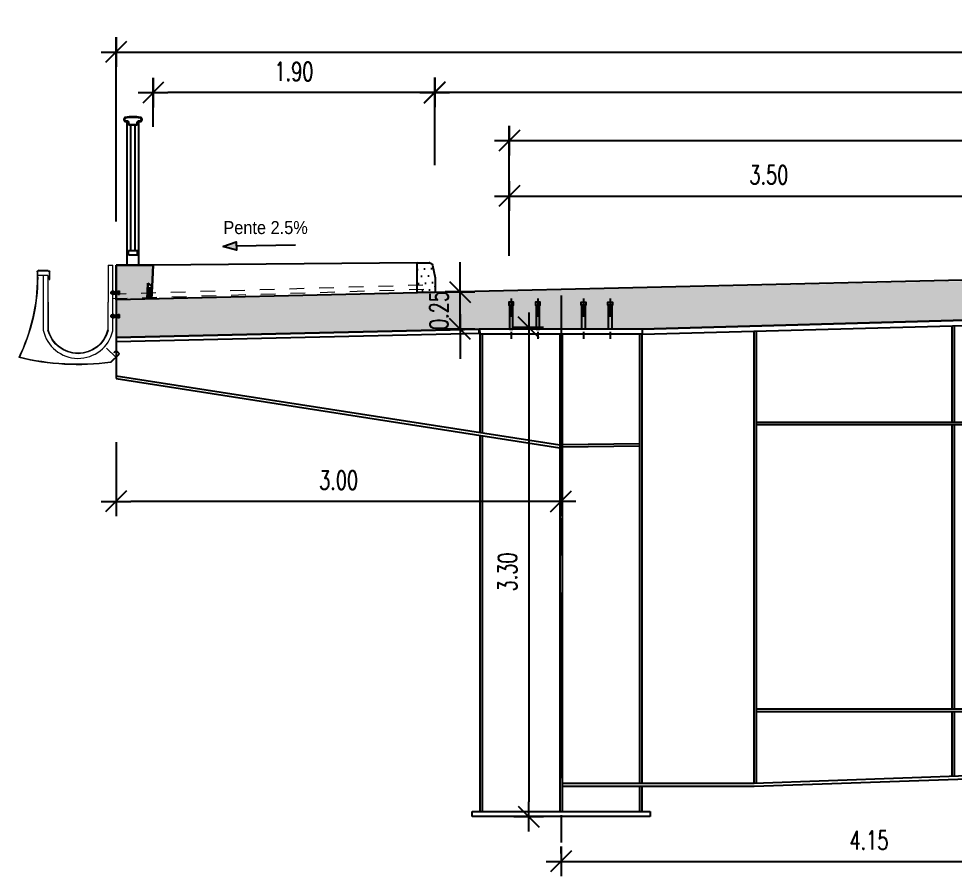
# Model space of a CAD drawing. Header units: metres. Extents: x -697843 to 22159, y -46191 to 9548.
# Drawn here: x -63487.33 to -63481.02, y -23178.11 to -23172.33 of the extents above; entities that cross this region are included whole.
import ezdxf
from ezdxf.enums import TextEntityAlignment as Align

# ---------------------------------------------------------------- set-up
doc = ezdxf.new("R2010")
doc.units = ezdxf.units.M
doc.linetypes.add('CACHE', pattern=[9.525, 6.35, -3.175])
doc.linetypes.add('CENTER', pattern=[2, 1.25, -0.25, 0.25, -0.25])
doc.layers.get('Defpoints').update_dxf_attribs({"color": 9})
for name, color, linetype, lineweight in [('AOA-Caniveau', 7, 'Continuous', 0), ('AOA-corniches', 7, 'Continuous', 0), ('COT50', 8, 'Continuous', 15), ('S-EXE-ELECP', 3, 'Continuous', 30), ('S-EXE-HACH', 4, 'Continuous', 5), ('S-EXE-TEXT', 7, 'Continuous', 25), ('S-EXE-TEXTE', 7, 'Continuous', 9), ('S-EXE-TRAIT VU', 2, 'Continuous', 25), ('S-Trait vu', 2, 'Continuous', 18)]:
    doc.layers.add(name, color=color, linetype=linetype, lineweight=lineweight)
for name, color, linetype in [('AXE', 1, 'CENTER'), ('Coffrage', 3, 'Continuous'), ('HACHURE', 8, 'Continuous'), ('OA_Coffrage2', 7, 'Continuous'), ('OA_Cotations', 7, 'Continuous'), ('POTEAU', 1, 'Continuous'), ('POUTRELLE', 5, 'Continuous'), ('sb-cote100', 1, 'Continuous'), ('TRAIT-MOYENS', 2, 'Continuous')]:
    doc.layers.add(name, color=color, linetype=linetype)
doc.layers.get('0').off()
doc.styles.add('Arial', font='arial.ttf')
doc.styles.add('COTE1-100', font='romans.shx', dxfattribs={"width": 0.7, "height": 0.25})
doc.styles.add('text-s-1-50', font='romans.shx', dxfattribs={"width": 0.7, "height": 0.125})
doc.dimstyles.new('COT-OBLIQUES-1_100', dxfattribs={"dimtxt": 0.25, "dimasz": 0.1, "dimexe": 0.1, "dimexo": 0.1, "dimgap": 0.125, "dimtad": 1, "dimzin": 0, "dimdsep": 46, "dimtxsty": 'COTE1-100', "dimblk1": 'MARQUE', "dimblk2": 'MARQUE', "dimsah": 1, "dimcen": 5, "dimdle": 2, "dimclrd": 9, "dimclre": 9, "dimaunit": 2, "dimadec": 0, "dimazin": 0, "dimtfac": 1, "dimtix": 1, "dimtmove": 0, "dimatfit": 3, "dimldrblk": 'MARQUE', "dimfxl": 1, "dimtolj": 1, "dimtzin": 0, "dimarcsym": 0})

# ---------------------------------------------------------------- blocks, each defined once
blk = doc.blocks.new('MARQUE')
for p, q in [((-0.707, -0.707), (0.707, 0.707)), ((0, -1), (0, 1)), ((1, 0), (-1, 0))]:
    blk.add_line(p, q)
blk = doc.blocks.new('*D119')
at = {"layer": 'Defpoints', "color": 0, "transparency": 16777216}
for p in [(-63472.3746, -23172.5538), (-63486.6745, -23173.7946), (-63472.3746, -23174.003)]:
    blk.add_point(p, dxfattribs=at)
at = {"layer": 'OA_Cotations', "color": 9, "lineweight": -2, "transparency": 16777216}
for p, q in [((-63486.6745, -23173.6946), (-63486.6745, -23172.4538)), ((-63472.3746, -23173.903), (-63472.3746, -23172.4538)), ((-63486.5745, -23172.5538), (-63472.4746, -23172.5538))]:
    blk.add_line(p, q, dxfattribs=at)
at = {"layer": 'OA_Cotations', "color": 9, "lineweight": -2, "transparency": 16777216, "xscale": 0.1, "yscale": 0.1, "zscale": 0.1, "rotation": 180}
blk.add_blockref('MARQUE', (-63486.6745, -23172.5538), dxfattribs=at)
at = {"layer": 'OA_Cotations', "color": 9, "lineweight": -2, "transparency": 16777216, "xscale": 0.1, "yscale": 0.1, "zscale": 0.1}
blk.add_blockref('MARQUE', (-63472.3746, -23172.5538), dxfattribs=at)
at = {"layer": 'OA_Cotations', "color": 9, "transparency": 16777216, "insert": (-63480.2377, -23172.4113), "char_height": 0.125, "attachment_point": 5, "style": 'text-s-1-50'}
blk.add_mtext('\\A1;14.30', dxfattribs=at)
blk = doc.blocks.new('*D120')
at = {"layer": 'Defpoints', "color": 0, "transparency": 16777216}
for p in [(-63484.3557, -23174.1697), (-63484.2275, -23174.1697), (-63484.221, -23174.4196)]:
    blk.add_point(p, dxfattribs=at)
at = {"layer": 'OA_Cotations', "color": 9, "lineweight": -2, "transparency": 16777216}
for p, q in [((-63484.3557, -23174.0697), (-63484.3557, -23173.9697)), ((-63484.3275, -23174.1697), (-63484.4557, -23174.1697)), ((-63484.3557, -23174.4196), (-63484.3557, -23174.1697)), ((-63484.321, -23174.4196), (-63484.4557, -23174.4196)), ((-63484.3557, -23174.5196), (-63484.3557, -23174.6196))]:
    blk.add_line(p, q, dxfattribs=at)
at = {"layer": 'OA_Cotations', "color": 9, "lineweight": -2, "transparency": 16777216, "xscale": 0.1, "yscale": 0.1, "zscale": 0.1}
for p, rotation in [((-63484.3557, -23174.1697), 270), ((-63484.3557, -23174.4196), 90)]:
    blk.add_blockref('MARQUE', p, dxfattribs=dict(at, rotation=rotation))
at = {"layer": 'OA_Cotations', "color": 9, "transparency": 16777216, "insert": (-63484.4982, -23174.2947), "char_height": 0.125, "attachment_point": 5, "rotation": 90, "style": 'text-s-1-50'}
blk.add_mtext('\\A1;0.25', dxfattribs=at)
blk = doc.blocks.new('*D148')
at = {"layer": 'Defpoints', "color": 0, "transparency": 16777216}
for p in [(-63483.6746, -23174.9257), (-63486.6746, -23175.0811), (-63486.6746, -23175.5807)]:
    blk.add_point(p, dxfattribs=at)
at = {"layer": 'OA_Cotations', "color": 9, "lineweight": -2, "transparency": 16777216}
for p, q in [((-63483.6746, -23175.0257), (-63483.6746, -23175.6807)), ((-63486.6746, -23175.1811), (-63486.6746, -23175.6807)), ((-63483.7746, -23175.5807), (-63486.5746, -23175.5807))]:
    blk.add_line(p, q, dxfattribs=at)
at = {"layer": 'OA_Cotations', "color": 9, "lineweight": -2, "transparency": 16777216, "xscale": 0.1, "yscale": 0.1, "zscale": 0.1, "rotation": 180}
blk.add_blockref('MARQUE', (-63486.6746, -23175.5807), dxfattribs=at)
at = {"layer": 'OA_Cotations', "color": 9, "lineweight": -2, "transparency": 16777216, "xscale": 0.1, "yscale": 0.1, "zscale": 0.1}
blk.add_blockref('MARQUE', (-63483.6746, -23175.5807), dxfattribs=at)
at = {"layer": 'OA_Cotations', "color": 9, "transparency": 16777216, "insert": (-63485.1746, -23175.4382), "char_height": 0.125, "attachment_point": 5, "style": 'text-s-1-50'}
blk.add_mtext('\\A1;3.00', dxfattribs=at)
blk = doc.blocks.new('*D151')
at = {"layer": 'Defpoints', "color": 0, "transparency": 16777216}
for p in [(-63484.0239, -23174.4087), (-63483.8933, -23177.7042), (-63483.6781, -23177.7042)]:
    blk.add_point(p, dxfattribs=at)
at = {"layer": 'OA_Cotations', "color": 9, "lineweight": -2, "transparency": 16777216}
for p, q in [((-63483.9239, -23174.4087), (-63483.7933, -23174.4087)), ((-63483.8933, -23174.5087), (-63483.8933, -23177.6042)), ((-63483.7781, -23177.7042), (-63483.9933, -23177.7042))]:
    blk.add_line(p, q, dxfattribs=at)
at = {"layer": 'OA_Cotations', "color": 9, "lineweight": -2, "transparency": 16777216, "xscale": 0.1, "yscale": 0.1, "zscale": 0.1}
for p, rotation in [((-63483.8933, -23174.4087), 90), ((-63483.8933, -23177.7042), 270)]:
    blk.add_blockref('MARQUE', p, dxfattribs=dict(at, rotation=rotation))
at = {"layer": 'OA_Cotations', "color": 9, "transparency": 16777216, "insert": (-63484.0358, -23176.0565), "char_height": 0.125, "attachment_point": 5, "rotation": 90, "style": 'text-s-1-50'}
blk.add_mtext('\\A1;3.30', dxfattribs=at)
blk = doc.blocks.new('A$Caef14edc')
at = {"layer": 'AOA-Caniveau', "color": 9, "extrusion": (0, 1, 0)}
for p, q in [((-0.0535, 0), (-0.022, 0)), ((-0.022, -0.4415), (-0.022, 0)), ((-0.0535, 0), (-0.0535, -0.2486)), ((-0.4591, -0.0698), (-0.4906, -0.0698)), ((-0.4906, -0.0698), (-0.4906, -0.4368)), ((-0.4591, -0.0698), (-0.4591, -0.2584))]:
    blk.add_line(p, q, dxfattribs=at)
at = {"layer": 'AOA-Caniveau', "color": 9}
blk.add_arc((-0.2558, -0.3869, -50.3572), 0.2401, 191.99302, 346.84753, dxfattribs=at)
at = {"layer": 'AOA-corniches', "color": 9, "extrusion": (-2.68665e-19, -1.52942e-18, -1)}
for p, q in [((-0.5315, -0.0432, -50.3572), (-0.5315, -0.0801, -50.3572)), ((-0.5284, -0.0801, -50.3572), (-0.5284, -0.0432, -50.3572)), ((-0.4566, -0.0355, -50.3572), (-0.522, -0.0339, -50.3572)), ((-0.522, -0.037, -50.3572), (-0.4566, -0.0386, -50.3572)), ((-0.4506, -0.0448, -50.3572), (-0.4506, -0.0948, -50.3572)), ((-0.4475, -0.0948, -50.3572), (-0.4475, -0.0448, -50.3572)), ((-0.4506, -0.0948, -50.3572), (-0.4475, -0.0948, -50.3572)), ((0.0164, -0.6005, -50.3572), (-0.0375, -0.6527, -50.3572)), ((-0.0361, -0.6556, -50.3572), (0.0185, -0.6027, -50.3572)), ((-0.0051, -0.5783, -50.3572), (-0.014, -0.5869, -50.3572)), ((-0.014, -0.5869, -50.3572), (-0.0119, -0.5891, -50.3572)), ((-0.0119, -0.5891, -50.3572), (-0.003, -0.5805, -50.3572)), ((0.0057, -0.5806, -50.3572), (0.0165, -0.5918, -50.3572)), ((0.0187, -0.5896, -50.3572), (0.008, -0.5785, -50.3572))]:
    blk.add_line(p, q, dxfattribs=at)
at = {"layer": 'AOA-corniches', "color": 9, "extrusion": (0, 1, 0)}
for p, q in [((-0.4906, -0.0698), (-0.5284, -0.0698)), ((-0.0384, -0.1807), (-0.0377, -0.1801)), ((-0.0339, -0.1807), (-0.0384, -0.1807)), ((-0.0384, -0.1807), (-0.0384, -0.1895)), ((-0.0377, -0.1801), (-0.0377, -0.1901)), ((-0.0339, -0.1801), (-0.0377, -0.1801)), ((-0.0339, -0.1902), (-0.0339, -0.178)), ((-0.0245, -0.1756), (-0.0333, -0.1756)), ((-0.0245, -0.1804), (-0.0333, -0.1804)), ((-0.0238, -0.1725), (-0.0219, -0.1725)), ((-0.0238, -0.1725), (-0.0238, -0.1899)), ((-0.0169, -0.1725), (-0.022, -0.1725)), ((-0.0219, -0.1899), (-0.0219, -0.1725)), ((-0.0169, -0.1725), (-0.0169, -0.1897)), ((-0.0163, -0.1756), (-0.0074, -0.1756)), ((-0.0163, -0.1804), (-0.0074, -0.1804)), ((-0.0068, -0.1895), (-0.0068, -0.178)), ((-0.0068, -0.1801), (0.0008, -0.1801)), ((0.0008, -0.1893), (0.0008, -0.178)), ((0.0103, -0.1756), (0.0014, -0.1756)), ((0.0102, -0.1804), (0.0014, -0.1804)), ((0.0109, -0.1725), (0.0128, -0.1725)), ((0.0109, -0.1725), (0.0109, -0.189)), ((0.0109, -0.1977), (0.0109, -0.189)), ((0.0128, -0.189), (0.0128, -0.1725)), ((0.0128, -0.1796), (0.0128, -0.1731)), ((0.0128, -0.1731), (0.0235, -0.1731)), ((0.017, -0.1801), (0.0128, -0.1801)), ((0.0171, -0.1796), (0.013, -0.1796)), ((0.0223, -0.1743), (0.0141, -0.1742)), ((0.0141, -0.1742), (0.0171, -0.1796)), ((0.0152, -0.1749), (0.0175, -0.1792)), ((0.0187, -0.1749), (0.0152, -0.1749)), ((0.0188, -0.175), (0.0217, -0.1779)), ((0.0218, -0.1851), (0.0218, -0.178)), ((0.0218, -0.1851), (0.0218, -0.1924)), ((0.0223, -0.1851), (0.0223, -0.1743)), ((0.0223, -0.1851), (0.0223, -0.1958)), ((0.0235, -0.1731), (0.0235, -0.1851)), ((0.0235, -0.197), (0.0235, -0.1851)), ((-0.0339, -0.1895), (-0.0384, -0.1895)), ((-0.0384, -0.1895), (-0.0377, -0.1901)), ((-0.0339, -0.1901), (-0.0377, -0.1901)), ((-0.0339, -0.1922), (-0.0339, -0.1902)), ((-0.0245, -0.1898), (-0.0333, -0.1898)), ((-0.0245, -0.1946), (-0.0333, -0.1946)), ((-0.0238, -0.1899), (-0.0238, -0.192)), ((-0.0238, -0.1977), (-0.0238, -0.192)), ((-0.0219, -0.1977), (-0.0238, -0.1977)), ((-0.022, -0.1977), (-0.0169, -0.1977)), ((-0.0169, -0.1897), (-0.0169, -0.192)), ((-0.0169, -0.1977), (-0.0169, -0.192)), ((-0.0163, -0.1898), (-0.0074, -0.1898)), ((-0.0163, -0.1946), (-0.0074, -0.1946)), ((-0.0068, -0.1922), (-0.0068, -0.1895)), ((-0.0068, -0.1901), (0.0008, -0.1902)), ((0.0008, -0.1922), (0.0008, -0.1893)), ((0.0103, -0.1898), (0.0014, -0.1898)), ((0.0102, -0.1946), (0.0014, -0.1946)), ((0.0128, -0.1977), (0.0109, -0.1977)), ((0.017, -0.1902), (0.0128, -0.1901)), ((0.0128, -0.197), (0.0235, -0.197)), ((0.0171, -0.1905), (0.013, -0.1905)), ((0.0141, -0.1959), (0.0171, -0.1905)), ((0.0223, -0.1958), (0.0141, -0.1959)), ((0.0152, -0.1954), (0.0175, -0.1911)), ((0.0187, -0.1954), (0.0152, -0.1954)), ((0.0188, -0.1953), (0.0217, -0.1924)), ((-0.0384, -0.3385), (-0.0377, -0.3378)), ((-0.0339, -0.3385), (-0.0384, -0.3385)), ((-0.0384, -0.3385), (-0.0384, -0.3473)), ((-0.0339, -0.3473), (-0.0384, -0.3473)), ((-0.0384, -0.3473), (-0.0378, -0.3479)), ((-0.0377, -0.3378), (-0.0378, -0.3479)), ((-0.0339, -0.3479), (-0.0378, -0.3479)), ((-0.0339, -0.3378), (-0.0377, -0.3378)), ((-0.0339, -0.3479), (-0.0339, -0.3358)), ((-0.0339, -0.35), (-0.0339, -0.3479)), ((-0.0245, -0.3334), (-0.0333, -0.3334)), ((-0.0245, -0.3381), (-0.0333, -0.3381)), ((-0.0245, -0.3476), (-0.0333, -0.3476)), ((-0.0245, -0.3523), (-0.0333, -0.3523)), ((-0.0238, -0.3303), (-0.0219, -0.3303)), ((-0.0238, -0.3303), (-0.0238, -0.3477)), ((-0.0238, -0.3477), (-0.0238, -0.3498)), ((-0.0238, -0.3555), (-0.0238, -0.3498)), ((-0.0219, -0.3555), (-0.0238, -0.3555)), ((-0.0169, -0.3302), (-0.022, -0.3303)), ((-0.022, -0.3555), (-0.0169, -0.3555)), ((-0.0219, -0.3476), (-0.0219, -0.3303)), ((-0.0169, -0.3302), (-0.0169, -0.3475)), ((-0.0169, -0.3475), (-0.0169, -0.3498)), ((-0.0169, -0.3555), (-0.0169, -0.3498)), ((-0.0163, -0.3334), (-0.0074, -0.3334)), ((-0.0163, -0.3382), (-0.0074, -0.3381)), ((-0.0163, -0.3476), (-0.0074, -0.3476)), ((-0.0163, -0.3523), (-0.0074, -0.3523)), ((-0.0068, -0.3473), (-0.0068, -0.3358)), ((-0.0068, -0.3378), (0.0008, -0.3378)), ((-0.0068, -0.35), (-0.0068, -0.3473)), ((-0.0068, -0.3479), (0.0008, -0.3479)), ((0.0008, -0.3471), (0.0008, -0.3358)), ((0.0008, -0.35), (0.0008, -0.3471)), ((0.0102, -0.3334), (0.0014, -0.3334)), ((0.0102, -0.3381), (0.0014, -0.3381)), ((0.0102, -0.3476), (0.0014, -0.3476)), ((0.0102, -0.3523), (0.0014, -0.3524)), ((0.0109, -0.3303), (0.0128, -0.3303)), ((0.0109, -0.3303), (0.0109, -0.3468)), ((0.0109, -0.3555), (0.0109, -0.3468)), ((0.0128, -0.3555), (0.0109, -0.3555)), ((0.0128, -0.3468), (0.0128, -0.3303)), ((0.0128, -0.3374), (0.0128, -0.3309)), ((0.0128, -0.3309), (0.0235, -0.3309)), ((0.017, -0.3378), (0.0128, -0.3378)), ((0.017, -0.3479), (0.0128, -0.3479)), ((0.0128, -0.3548), (0.0235, -0.3548)), ((0.0171, -0.3374), (0.013, -0.3374)), ((0.0171, -0.3483), (0.013, -0.3483)), ((0.0223, -0.3321), (0.0141, -0.332)), ((0.0141, -0.332), (0.0171, -0.3374)), ((0.0141, -0.3537), (0.0171, -0.3483)), ((0.0223, -0.3536), (0.0141, -0.3537)), ((0.0152, -0.3327), (0.0175, -0.337)), ((0.0187, -0.3327), (0.0152, -0.3327)), ((0.0152, -0.3532), (0.0175, -0.3489)), ((0.0187, -0.3531), (0.0152, -0.3532)), ((0.0188, -0.3328), (0.0217, -0.3357)), ((0.0188, -0.3531), (0.0217, -0.3502)), ((0.0218, -0.3429), (0.0218, -0.3358)), ((0.0218, -0.3429), (0.0218, -0.3501)), ((0.0223, -0.3429), (0.0223, -0.3321)), ((0.0223, -0.3429), (0.0223, -0.3536)), ((0.0235, -0.3309), (0.0235, -0.3428)), ((0.0235, -0.3548), (0.0235, -0.3428)), ((-0.0016, -0.6179), (-0.0651, -0.558))]:
    blk.add_line(p, q, dxfattribs=at)
at = {"layer": 'AOA-corniches', "color": 9, "extrusion": (0, 0, -1)}
for p, q in [((-0.4559, -0.2486, -50.3572), (-0.459, -0.2486, -50.3572)), ((-0.459, -0.2486, -50.3572), (-0.459, -0.4385, -50.3572)), ((-0.4559, -0.4384, -50.3572), (-0.4559, -0.2486, -50.3572)), ((-0.0535, -0.2486, -50.3572), (-0.0566, -0.2486, -50.3572)), ((-0.0566, -0.2486, -50.3572), (-0.0566, -0.4376, -50.3572)), ((-0.0535, -0.4385, -50.3572), (-0.0535, -0.2486, -50.3572)), ((-0.0535, -0.4385, -50.3572), (-0.0535, -0.4385, -50.3572))]:
    blk.add_line(p, q, dxfattribs=at)
at = {"layer": 'AOA-corniches', "color": 9, "extrusion": (-2.68665e-19, -1.52942e-18, -1)}
for centre, radius, start, end in [((0.5222, -0.0432, 50.3572), 0.00928, 0, 91.4321), ((0.5222, -0.0432, 50.3572), 0.00619, 0, 91.4321), ((0.4568, -0.0448, 50.3572), 0.00928, 91.4321, 180), ((0.4568, -0.0448, 50.3572), 0.00619, 91.4321, 180), ((1.7685, -0.0801, 50.3572), 1.237, 180, 205.95672), ((1.7685, -0.0801, 50.3572), 1.2401, 180, 205.78658), ((0.2553, 1.0156, 50.3572), 1.6855, 262.52578, 283.76126), ((0.2554, 1.02, 50.3572), 1.6868, 262.57719, 283.59308), ((-0.0013, -0.5849, 50.3572), 0.00928, 45.92906, 135.92906), ((-0.0013, -0.5849, 50.3572), 0.00619, 45.92906, 135.92911), ((-0.0121, -0.5961, 50.3572), 0.00619, 135.92906, 225.92906), ((-0.0121, -0.5961, 50.3572), 0.00928, 135.92906, 225.92906)]:
    blk.add_arc(centre, radius, start, end, dxfattribs=at)
at = {"layer": 'AOA-corniches', "color": 9}
for centre, radius, start, end in [((-0.0292, -0.178, -50.3572), 0.00475, 150.13634, 209.86201), ((-0.0159, -0.1851, -50.3572), 0.0181, 164.80989, 195.18847), ((-0.0121, -0.178, -50.3572), 0.00475, 150.13634, 209.86201), ((0.0012, -0.1851, -50.3572), 0.0181, 164.80989, 195.18847), ((0.0055, -0.178, -50.3572), 0.00475, 150.13634, 209.86201), ((0.0189, -0.1851, -50.3572), 0.0181, 164.80989, 195.18847), ((-0.0292, -0.1922, -50.3572), 0.00475, 150.13634, 209.86201), ((-0.0121, -0.1922, -50.3572), 0.00475, 150.13634, 209.86201), ((0.0055, -0.1922, -50.3572), 0.00475, 150.13634, 209.86201), ((0.017, -0.1908, -50.3572), 0.000631, 323.02642, 89.99918), ((-0.0292, -0.3358, -50.3572), 0.00475, 150.13634, 209.86201), ((-0.0159, -0.3429, -50.3572), 0.0181, 164.80989, 195.18847), ((-0.0292, -0.35, -50.3572), 0.00475, 150.13634, 209.86201), ((-0.0121, -0.3358, -50.3572), 0.00475, 150.13634, 209.86201), ((0.0012, -0.3429, -50.3572), 0.0181, 164.80989, 195.18847), ((-0.0121, -0.35, -50.3572), 0.00475, 150.13634, 209.86201), ((0.0055, -0.3358, -50.3572), 0.00475, 150.13634, 209.86201), ((0.0188, -0.3429, -50.3572), 0.0181, 164.80989, 195.18847), ((0.0055, -0.35, -50.3572), 0.00475, 150.13634, 209.86201), ((0.017, -0.3485, -50.3572), 0.000631, 323.02642, 89.99918)]:
    blk.add_arc(centre, radius, start, end, dxfattribs=at)
at = {"layer": 'AOA-corniches', "color": 9, "extrusion": (0, 0, -1)}
for centre, radius, start, end in [((0.0286, -0.178, 50.3572), 0.00475, 150.13798, 209.86365), ((0.0419, -0.1851, 50.3572), 0.0181, 164.81153, 195.19011), ((0.0115, -0.178, 50.3572), 0.00475, 150.13798, 209.86365), ((0.0249, -0.1851, 50.3572), 0.0181, 164.81153, 195.19011), ((-0.0061, -0.178, 50.3572), 0.00475, 150.13798, 209.86365), ((0.0072, -0.1851, 50.3572), 0.0181, 164.81153, 195.19011), ((-0.017, -0.1794, 50.3572), 0.000631, 143.02806, 270.00082), ((0.0286, -0.1922, 50.3572), 0.00475, 150.13798, 209.86365), ((0.0115, -0.1922, 50.3572), 0.00475, 150.13798, 209.86365), ((-0.0061, -0.1922, 50.3572), 0.00475, 150.13798, 209.86365), ((0.0286, -0.3358, 50.3572), 0.00475, 150.13798, 209.86365), ((0.0419, -0.3429, 50.3572), 0.0181, 164.81153, 195.19011), ((0.0286, -0.35, 50.3572), 0.00475, 150.13798, 209.86365), ((0.0115, -0.3358, 50.3572), 0.00475, 150.13798, 209.86365), ((0.0249, -0.3429, 50.3572), 0.0181, 164.81153, 195.19011), ((0.0115, -0.35, 50.3572), 0.00475, 150.13798, 209.86365), ((-0.0061, -0.3358, 50.3572), 0.00475, 150.13798, 209.86365), ((0.0072, -0.3429, 50.3572), 0.0181, 164.81153, 195.19011), ((-0.0061, -0.35, 50.3572), 0.00475, 150.13798, 209.86365), ((-0.0169, -0.3372, 50.3572), 0.000631, 143.02806, 270.00082), ((0.2563, -0.3859, 50.3572), 0.2095, 194.54036, 345.46878), ((0.2564, -0.386, 50.3572), 0.2063, 194.50546, 345.27495)]:
    blk.add_arc(centre, radius, start, end, dxfattribs=at)
blk = doc.blocks.new('*D234')
at = {"layer": 'Defpoints', "color": 0, "transparency": 16777216}
for p in [(-63480.5246, -23173.4291), (-63480.5246, -23173.5239), (-63484.0246, -23174.0271)]:
    blk.add_point(p, dxfattribs=at)
at = {"layer": 'OA_Cotations', "color": 9, "lineweight": -2, "transparency": 16777216}
for p, q in [((-63484.0246, -23173.9271), (-63484.0246, -23173.4239)), ((-63483.9246, -23173.5239), (-63480.6246, -23173.5239)), ((-63480.5246, -23173.5291), (-63480.5246, -23173.6239))]:
    blk.add_line(p, q, dxfattribs=at)
at = {"layer": 'OA_Cotations', "color": 9, "lineweight": -2, "transparency": 16777216, "xscale": 0.1, "yscale": 0.1, "zscale": 0.1, "rotation": 180}
blk.add_blockref('MARQUE', (-63484.0246, -23173.5239), dxfattribs=at)
at = {"layer": 'OA_Cotations', "color": 9, "lineweight": -2, "transparency": 16777216, "xscale": 0.1, "yscale": 0.1, "zscale": 0.1}
blk.add_blockref('MARQUE', (-63480.5246, -23173.5239), dxfattribs=at)
at = {"layer": 'OA_Cotations', "color": 9, "transparency": 16777216, "insert": (-63482.2746, -23173.3814), "char_height": 0.125, "attachment_point": 5, "style": 'text-s-1-50'}
blk.add_mtext('\\A1;3.50', dxfattribs=at)
blk = doc.blocks.new('*D238')
at = {"layer": 'Defpoints', "color": 0, "transparency": 16777216}
for p in [(-63473.5246, -23173.1503), (-63473.5246, -23173.2773), (-63484.0246, -23173.6577)]:
    blk.add_point(p, dxfattribs=at)
at = {"layer": 'OA_Cotations', "color": 9, "lineweight": -2, "transparency": 16777216}
for p, q in [((-63484.0246, -23173.5577), (-63484.0246, -23173.0503)), ((-63473.5246, -23173.1773), (-63473.5246, -23173.0503)), ((-63483.9246, -23173.1503), (-63473.6246, -23173.1503))]:
    blk.add_line(p, q, dxfattribs=at)
at = {"layer": 'OA_Cotations', "color": 9, "lineweight": -2, "transparency": 16777216, "xscale": 0.1, "yscale": 0.1, "zscale": 0.1, "rotation": 180}
blk.add_blockref('MARQUE', (-63484.0246, -23173.1503), dxfattribs=at)
at = {"layer": 'OA_Cotations', "color": 9, "lineweight": -2, "transparency": 16777216, "xscale": 0.1, "yscale": 0.1, "zscale": 0.1}
blk.add_blockref('MARQUE', (-63473.5246, -23173.1503), dxfattribs=at)
at = {"layer": 'OA_Cotations', "color": 9, "transparency": 16777216, "insert": (-63478.7746, -23173.0078), "char_height": 0.125, "attachment_point": 5, "style": 'text-s-1-50'}
blk.add_mtext('\\A1;10.50', dxfattribs=at)
blk = doc.blocks.new('*D237')
at = {"layer": 'Defpoints', "color": 0, "transparency": 16777216}
for p in [(-63484.5269, -23172.8252), (-63473.0246, -23172.8575), (-63484.5269, -23173.4165)]:
    blk.add_point(p, dxfattribs=at)
at = {"layer": 'OA_Cotations', "color": 9, "lineweight": -2, "transparency": 16777216}
for p, q in [((-63484.5269, -23173.3165), (-63484.5269, -23172.7252)), ((-63473.0246, -23172.7575), (-63473.0246, -23172.7252)), ((-63473.1246, -23172.8252), (-63484.4269, -23172.8252))]:
    blk.add_line(p, q, dxfattribs=at)
at = {"layer": 'OA_Cotations', "color": 9, "lineweight": -2, "transparency": 16777216, "xscale": 0.1, "yscale": 0.1, "zscale": 0.1, "rotation": 180}
blk.add_blockref('MARQUE', (-63484.5269, -23172.8252), dxfattribs=at)
at = {"layer": 'OA_Cotations', "color": 9, "lineweight": -2, "transparency": 16777216, "xscale": 0.1, "yscale": 0.1, "zscale": 0.1}
blk.add_blockref('MARQUE', (-63473.0246, -23172.8252), dxfattribs=at)
at = {"layer": 'OA_Cotations', "color": 9, "transparency": 16777216, "insert": (-63478.7757, -23172.6827), "char_height": 0.125, "attachment_point": 5, "style": 'text-s-1-50'}
blk.add_mtext('\\A1;11.50', dxfattribs=at)
blk = doc.blocks.new('*D239')
at = {"layer": 'Defpoints', "color": 0, "transparency": 16777216}
for p in [(-63486.4245, -23172.8266), (-63486.4245, -23173.1571), (-63484.5269, -23173.3085)]:
    blk.add_point(p, dxfattribs=at)
at = {"layer": 'OA_Cotations', "color": 9, "lineweight": -2, "transparency": 16777216}
for p, q in [((-63486.4245, -23173.0571), (-63486.4245, -23172.7266)), ((-63484.5269, -23173.2085), (-63484.5269, -23172.7266)), ((-63484.6269, -23172.8266), (-63486.3245, -23172.8266))]:
    blk.add_line(p, q, dxfattribs=at)
at = {"layer": 'OA_Cotations', "color": 9, "lineweight": -2, "transparency": 16777216, "xscale": 0.1, "yscale": 0.1, "zscale": 0.1, "rotation": 180}
blk.add_blockref('MARQUE', (-63486.4245, -23172.8266), dxfattribs=at)
at = {"layer": 'OA_Cotations', "color": 9, "lineweight": -2, "transparency": 16777216, "xscale": 0.1, "yscale": 0.1, "zscale": 0.1}
blk.add_blockref('MARQUE', (-63484.5269, -23172.8266), dxfattribs=at)
at = {"layer": 'OA_Cotations', "color": 9, "transparency": 16777216, "insert": (-63485.4757, -23172.6841), "char_height": 0.125, "attachment_point": 5, "style": 'text-s-1-50'}
blk.add_mtext('\\A1;1.90', dxfattribs=at)
blk = doc.blocks.new('*D243')
at = {"layer": 'Defpoints', "color": 0, "transparency": 16777216}
for p in [(-63479.5246, -23177.6694), (-63479.5246, -23178.0062), (-63483.6746, -23178.0519)]:
    blk.add_point(p, dxfattribs=at)
at = {"layer": 'OA_Cotations', "color": 9, "lineweight": -2, "transparency": 16777216}
for p, q in [((-63479.5246, -23177.7694), (-63479.5246, -23178.1062)), ((-63483.6746, -23177.9519), (-63483.6746, -23177.9062)), ((-63483.5746, -23178.0062), (-63479.6246, -23178.0062))]:
    blk.add_line(p, q, dxfattribs=at)
at = {"layer": 'OA_Cotations', "color": 9, "lineweight": -2, "transparency": 16777216, "xscale": 0.1, "yscale": 0.1, "zscale": 0.1, "rotation": 180}
blk.add_blockref('MARQUE', (-63483.6746, -23178.0062), dxfattribs=at)
at = {"layer": 'OA_Cotations', "color": 9, "lineweight": -2, "transparency": 16777216, "xscale": 0.1, "yscale": 0.1, "zscale": 0.1}
blk.add_blockref('MARQUE', (-63479.5246, -23178.0062), dxfattribs=at)
at = {"layer": 'OA_Cotations', "color": 9, "transparency": 16777216, "insert": (-63481.5996, -23177.8637), "char_height": 0.125, "attachment_point": 5, "style": 'text-s-1-50'}
blk.add_mtext('\\A1;4.15', dxfattribs=at)
blk = doc.blocks.new('A$C77ea4534')
at = {"layer": 'TRAIT-MOYENS', "color": 8}
for p, q in [((-0.0597, 0.9771), (-0.0597, 0.9876)), ((-0.0557, 0.9771), (-0.0557, 0.9876)), ((-0.0507, 0.9721), (-0.0373, 0.9721)), ((-0.0507, 0.9682), (-0.0373, 0.9682)), ((-0.0398, 0), (-0.0398, 0.9682)), ((-0.0323, 0.9542), (-0.0323, 0.9632)), ((-0.0284, 0.9542), (-0.0284, 0.9632)), ((-0.0234, 0.9493), (0.0234, 0.9493)), ((0.0284, 0.9542), (0.0284, 0.9632)), ((0.0323, 0.9542), (0.0323, 0.9632)), ((0.0373, 0.9721), (0.0507, 0.9721)), ((0.0373, 0.9682), (0.0507, 0.9682)), ((0.0398, 0), (0.0398, 0.9682)), ((0.0557, 0.9876), (0.0557, 0.9771)), ((0.0597, 0.9876), (0.0597, 0.9771)), ((0.0597, 0.9771), (0.0597, 0.9876)), ((-0.0234, 0.9453), (0.0234, 0.9453)), ((-0.0149, 0.0995), (-0.0149, 0.9453)), ((0.0149, 0.0995), (0.0149, 0.9453)), ((-0.0299, 0.0995), (0.0299, 0.0995)), ((-0.0299, 0.0697), (-0.0299, 0.0995)), ((-0.0299, 0.0697), (0.0299, 0.0697)), ((0.0299, 0.0697), (0.0299, 0.0995))]:
    blk.add_line(p, q, dxfattribs=at)
for centre, radius, start, end in [((-0.0507, 0.9876), 0.00896, 93.81415, 180.00008), ((-0.0507, 0.9771), 0.00896, 180.00008, 270.00008), ((-0.0507, 0.9876), 0.00498, 93.81415, 180.00008), ((-0.0507, 0.9771), 0.00498, 180.00008, 270.00008), ((0, 0.6132), 0.3868, 82.37193, 97.62823), ((0, 0.6132), 0.3828, 82.3323, 97.66785), ((-0.0373, 0.9632), 0.00896, 0.00008, 90.00008), ((-0.0373, 0.9632), 0.00498, 0.00008, 90.00008), ((-0.0234, 0.9542), 0.00896, 180.00008, 270.00008), ((-0.0234, 0.9542), 0.00498, 180.00008, 270.00008), ((0.0234, 0.9542), 0.00896, 270.00008, 0.00008), ((0.0234, 0.9542), 0.00498, 270.00008, 0.00008), ((0.0373, 0.9632), 0.00896, 90.00008, 180.00008), ((0.0373, 0.9632), 0.00498, 90.00008, 180.00008), ((0.0507, 0.9771), 0.00896, 270.00008, 0.00008), ((0.0507, 0.9771), 0.00498, 270.00008, 0.00008), ((0.0507, 0.9876), 0.00498, 0.00008, 86.186), ((0.0507, 0.9876), 0.00896, 0.00008, 86.186)]:
    blk.add_arc(centre, radius, start, end, dxfattribs=at)

msp = doc.modelspace()

# ---------------------------------------------------------------- hatches: boundary and pattern name
at = {"layer": 'Coffrage'}
h = msp.add_hatch(dxfattribs=at)
h.set_pattern_fill('DOTS', color=8, scale=0.03, angle=183.662179, style=0)
h.set_pattern_definition([(183.66217908, (-63268.190965, 3785.02849), (-0.02072189604, -0.04904873908), [0, -0.047625])])
edge = h.paths.add_edge_path()
edge.add_line((-63484.64458, -23173.9741), (-63484.56097, -23173.9741))
edge.add_ellipse((-63484.56097, -23173.9941), major_axis=(-0.01502, -0.01321), ratio=0.9999987, start_angle=149.97197, end_angle=228.662215, ccw=False)
edge.add_line((-63484.54136, -23173.99017), (-63484.52458, -23174.0741))
edge.add_line((-63484.52458, -23174.0741), (-63484.52458, -23174.1741))
edge.add_line((-63484.52458, -23174.1741), (-63484.64458, -23174.1741))
edge.add_line((-63484.64458, -23174.1741), (-63484.64458, -23173.9741))
at = {"layer": 'COT50'}
h = msp.add_hatch(dxfattribs=at)
h.set_pattern_fill('AR-CONC', color=256, scale=0.001)
h.set_pattern_definition([(50, (-63480.12458, -23178.76912), (0.1821847, -0.015939), [0.01905, -0.20955]), (355, (-63480.12458, -23178.76912), (-0.0352434, 0.191057), [0.01524, -0.1676406]), (100.4514, (-63480.1094, -23178.77044), (0.1469412, 0.1751178), [0.01619, -0.1780902]), (46.1842, (-63480.12458, -23178.71832), (0.271079, -0.0420423), [0.028575, -0.314325]), (96.6356, (-63480.102, -23178.72182), (0.237404, 0.247426), [0.024285, -0.267136]), (351.184, (-63480.12458, -23178.71832), (0.237404, 0.247426), [0.02286, -0.25146]), (21, (-63480.09918, -23178.73102), (0.1516144, -0.1022652), [0.01905, -0.20955]), (326, (-63480.09918, -23178.73102), (0.061802, 0.184188), [0.01524, -0.16764]), (71.4514, (-63480.08654, -23178.73954), (0.2134164, 0.0819228), [0.01619, -0.17809]), (37.5, (-63480.12458, -23178.769116), (0.0030886, 0.08455504), [0, -0.165608, 0, -0.17018, 0, -0.168275]), (7.5, (-63480.12458, -23178.76912), (0.0668197, 0.1001806), [0, -0.097028, 0, -0.161798, 0, -0.064135]), (327.5, (-63480.18122, -23178.769116), (0.1355906, -0.00572874), [0, -0.0635, 0, -0.19812, 0, -0.26289]), (317.5, (-63480.20662, -23178.76912), (0.1481292, 0.0254265), [0, -0.08255, 0, -0.131572, 0, -0.18669])])
h.paths.add_polyline_path([(-63486.67458, -23174.22409), (-63486.67458, -23174.47583), (-63484.22811, -23174.41975), (-63483.12811, -23174.41975), (-63475.92544, -23174.22418), (-63474.82544, -23174.22418), (-63472.37458, -23174.13948), (-63472.37458, -23173.90533)])
at = {"layer": 'S-EXE-HACH', "ltscale": 0.01, "transparency": 33554508}
h = msp.add_hatch(color=8, dxfattribs=at)
h.dxf.hatch_style = 1
h.paths.add_polyline_path([(-63486.46056, -23174.11123), (-63486.43159, -23174.13252), (-63486.42447, -23173.99026), (-63486.67451, -23173.99026), (-63486.67455, -23174.22409), (-63486.46596, -23174.21923)])
at = {"layer": 'S-EXE-TRAIT VU', "transparency": 33554687}
h = msp.add_hatch(color=9, dxfattribs=at)
h.dxf.hatch_style = 1
h.paths.add_polyline_path([(-63485.95581, -23173.86327), (-63485.86261, -23173.88865), (-63485.864, -23173.83328)])

# ---------------------------------------------------------------- linework, layer by layer
at = {"layer": 'AXE', "color": 9}
msp.add_line((-63483.67458, -23174.19489), (-63483.67458, -23177.87805), dxfattribs=at)
at = {"layer": 'Coffrage', "color": 4}
for p, q in [((-63472.99458, -23173.90556), (-63486.67458, -23174.22409)), ((-63486.67458, -23174.22409), (-63486.67458, -23174.47583)), ((-63475.92444, -23174.22418), (-63483.12811, -23174.41965)), ((-63484.2229, -23174.41963), (-63486.67458, -23174.47583)), ((-63486.67458, -23174.47583), (-63484.22811, -23174.41965))]:
    msp.add_line(p, q, dxfattribs=at)
at = {"layer": 'Coffrage', "color": 9}
for p, q in [((-63484.64458, -23173.9741), (-63486.42447, -23173.99026)), ((-63484.64458, -23173.9741), (-63484.56097, -23173.9741)), ((-63484.64458, -23174.1741), (-63484.64458, -23173.9741)), ((-63484.54136, -23173.99017), (-63484.52458, -23174.0741)), ((-63484.52458, -23174.0741), (-63484.52458, -23174.1741)), ((-63484.52458, -23174.1741), (-63484.64458, -23174.1741)), ((-63484.22811, -23174.41975), (-63486.67458, -23174.47583))]:
    msp.add_line(p, q, dxfattribs=at)
at = {"layer": 'Coffrage', "color": 9, "extrusion": (0, 0, -1)}
msp.add_ellipse((-63484.56097, -23173.9941), major_axis=(-0.01502, -0.01321), ratio=0.9999987, start_param=2.2922768, end_param=3.6656806, dxfattribs=at)
at = {"layer": 'Coffrage', "color": 9}
for p in [(-63484.56097, -23173.9741), (-63484.52458, -23174.13408)]:
    msp.add_point(p, dxfattribs=at)
at = {"layer": 'HACHURE'}
msp.add_line((-63483.07458, -23177.50161), (-63483.57458, -23177.50161), dxfattribs=at)
at = {"layer": 'OA_Coffrage2', "color": 8}
for points in [[(-63484.02286, -23174.25965), (-63484.02286, -23174.41965), (-63484.00086, -23174.41965), (-63484.00086, -23174.25965), (-63483.99586, -23174.25965), (-63483.99586, -23174.23965), (-63484.02786, -23174.23965), (-63484.02786, -23174.25965), (-63484.00086, -23174.25965)], [(-63483.84286, -23174.25965), (-63483.84286, -23174.41965), (-63483.82086, -23174.41965), (-63483.82086, -23174.25965), (-63483.81586, -23174.25965), (-63483.81586, -23174.23965), (-63483.84786, -23174.23965), (-63483.84786, -23174.25965), (-63483.82086, -23174.25965)], [(-63483.51337, -23174.25965), (-63483.51337, -23174.41965), (-63483.53537, -23174.41965), (-63483.53537, -23174.25965), (-63483.54037, -23174.25965), (-63483.54037, -23174.23965), (-63483.50837, -23174.23965), (-63483.50837, -23174.25965), (-63483.53537, -23174.25965)], [(-63483.33337, -23174.25965), (-63483.33337, -23174.41965), (-63483.35537, -23174.41965), (-63483.35537, -23174.25965), (-63483.36037, -23174.25965), (-63483.36037, -23174.23965), (-63483.32837, -23174.23965), (-63483.32837, -23174.25965), (-63483.35537, -23174.25965)]]:
    msp.add_lwpolyline(points, dxfattribs=at)
at = {"layer": 'POTEAU', "color": 8, "linetype": 'CENTER', "ltscale": 0.1}
for p, q in [((-63484.01186, -23174.21327), (-63484.01186, -23174.48555)), ((-63483.83186, -23174.21327), (-63483.83186, -23174.48555)), ((-63483.52437, -23174.21327), (-63483.52437, -23174.48555)), ((-63483.34437, -23174.21327), (-63483.34437, -23174.48555))]:
    msp.add_line(p, q, dxfattribs=at)
at = {"layer": 'POUTRELLE', "color": 4}
for p, q in [((-63483.12811, -23174.41965), (-63475.92444, -23174.22418)), ((-63483.12811, -23174.45465), (-63475.92444, -23174.25918)), ((-63484.2229, -23174.41963), (-63486.67458, -23174.47583)), ((-63484.2229, -23174.41963), (-63486.67458, -23174.47583)), ((-63482.37458, -23177.48114), (-63482.37458, -23174.4342)), ((-63482.35858, -23177.48114), (-63482.35858, -23174.43377)), ((-63481.04058, -23174.398), (-63481.04058, -23175.04646)), ((-63481.02458, -23174.39757), (-63481.02458, -23175.04646)), ((-63486.67458, -23174.47583), (-63486.67458, -23174.75368)), ((-63484.22221, -23174.44962), (-63486.67389, -23174.50583)), ((-63484.22089, -23175.11583), (-63484.22089, -23174.45457)), ((-63484.20489, -23175.11832), (-63484.20489, -23174.4542)), ((-63483.14411, -23177.48257), (-63483.14411, -23174.45508)), ((-63483.12811, -23177.48257), (-63483.12811, -23174.45465)), ((-63486.67458, -23174.73386), (-63483.68246, -23175.19965)), ((-63486.67458, -23174.75368), (-63483.68246, -23175.21965)), ((-63482.35858, -23175.04646), (-63476.69588, -23175.04646)), ((-63482.35858, -23175.06246), (-63476.69588, -23175.06246)), ((-63481.04058, -23175.06246), (-63481.04058, -23176.97924)), ((-63481.02458, -23175.06246), (-63481.02458, -23176.97924)), ((-63484.22089, -23177.67296), (-63484.22089, -23175.1358)), ((-63484.20489, -23177.67296), (-63484.20489, -23175.13829)), ((-63483.14411, -23175.19309), (-63483.66669, -23175.19965)), ((-63483.14411, -23175.2089), (-63483.66669, -23175.21546)), ((-63482.35858, -23176.97924), (-63476.69588, -23176.97924)), ((-63482.35858, -23176.99524), (-63476.69588, -23176.99524)), ((-63481.04058, -23176.99524), (-63481.04058, -23177.43422)), ((-63481.02458, -23176.99524), (-63481.02458, -23177.43366)), ((-63476.67444, -23177.28067), (-63482.37458, -23177.48114)), ((-63476.67444, -23177.30114), (-63482.37458, -23177.50161)), ((-63482.37458, -23177.48112), (-63483.66669, -23177.48112)), ((-63482.37458, -23177.50161), (-63483.66669, -23177.50161)), ((-63483.14412, -23177.67066), (-63483.14412, -23177.50306)), ((-63483.12812, -23177.67066), (-63483.12812, -23177.50306)), ((-63483.14446, -23177.66921), (-63483.12446, -23177.66921))]:
    msp.add_line(p, q, dxfattribs=at)
at = {"layer": 'POUTRELLE', "color": 4, "ltscale": 0.25}
for p, q in [((-63483.12811, -23174.41965), (-63484.22811, -23174.41965)), ((-63484.22811, -23174.45465), (-63484.22811, -23174.41965)), ((-63484.22089, -23174.45457), (-63484.2229, -23174.41963)), ((-63483.12811, -23174.41965), (-63483.12811, -23174.45465)), ((-63483.12811, -23174.45465), (-63484.22811, -23174.45465)), ((-63484.27458, -23177.66921), (-63483.07458, -23177.66921)), ((-63484.27458, -23177.70421), (-63484.27458, -23177.66921)), ((-63483.07458, -23177.70421), (-63484.27458, -23177.70421)), ((-63483.07458, -23177.66921), (-63483.07458, -23177.70421))]:
    msp.add_line(p, q, dxfattribs=at)
at = {"layer": 'S-EXE-ELECP', "color": 9, "ltscale": 100}
msp.add_line((-63486.67447, -23173.99026), (-63486.67458, -23174.22409), dxfattribs=at)
at = {"layer": 'S-EXE-ELECP', "color": 9}
for p, q in [((-63486.67447, -23173.99026), (-63486.42447, -23173.99026)), ((-63486.42447, -23173.99026), (-63486.4316, -23174.13274)), ((-63486.46596, -23174.21923), (-63486.46056, -23174.11123)), ((-63486.46056, -23174.11123), (-63486.4316, -23174.1327))]:
    msp.add_line(p, q, dxfattribs=at)
at = {"layer": 'S-EXE-TEXT', "color": 9, "linetype": 'CACHE', "ltscale": 0.02, "transparency": 33554597, "const_width": 0.025, "flags": 128}
msp.add_lwpolyline([(-63486.44681, -23174.13658), (-63486.45288, -23174.21893)], dxfattribs=at)
at = {"layer": 'S-EXE-TRAIT VU', "color": 9, "transparency": 33554687}
for p, q in [((-63485.46613, -23173.85524), (-63485.86331, -23173.86096)), ((-63486.42697, -23174.0402), (-63486.43589, -23174.21853))]:
    msp.add_line(p, q, dxfattribs=at)
msp.add_lwpolyline([(-63485.95581, -23173.86327), (-63485.864, -23173.83328), (-63485.86261, -23173.88865), (-63485.95581, -23173.86327)], close=True, dxfattribs=at)
at = {"layer": 'S-Trait vu', "color": 9, "linetype": 'CACHE', "ltscale": 0.01}
for p, q in [((-63484.60639, -23174.12395), (-63486.72799, -23174.18619)), ((-63484.59961, -23174.15369), (-63486.72799, -23174.21767))]:
    msp.add_line(p, q, dxfattribs=at)
at = {"layer": 'sb-cote100', "color": 4}
for p, q in [((-63483.68246, -23174.45465), (-63483.68246, -23177.66921)), ((-63483.66669, -23174.45465), (-63483.66669, -23177.66921))]:
    msp.add_line(p, q, dxfattribs=at)

# ---------------------------------------------------------------- block references
msp.add_blockref('A$C77ea4534', (-63486.56084, -23173.99026))
at = {"color": 9}
msp.add_blockref('A$Caef14edc', (-63486.67447, -23173.99026), dxfattribs=at)

# ---------------------------------------------------------------- texts
at = {"layer": 'S-EXE-TEXTE', "color": 9, "style": 'Arial', "width": 0.9}
msp.add_text('Pente 2.5%%%', height=0.0875, rotation=0.000563, dxfattribs=at).set_placement((-63485.95101, -23173.80615), align=Align.BOTTOM_LEFT)

# ---------------------------------------------------------------- dimensions: what is measured, and where the dimension line sits
at = {"layer": 'OA_Cotations', "color": 9}
for base, p1, p2, override, picture, middle in [((-63472.37458, -23172.55377), (-63486.67447, -23173.79457), (-63472.37458, -23174.00305), {"dimgap": 0.08, "dimtxsty": 'text-s-1-50', "dimclrt": 9}, '*D119', (-63480.23768, -23172.55377)), ((-63480.52458, -23173.5239), (-63484.02458, -23174.02712), (-63480.52458, -23173.42907), {"dimgap": 0.08, "dimtxsty": 'text-s-1-50', "dimclrd": 9, "dimclre": 9, "dimclrt": 9}, '*D234', (-63482.27458, -23173.5239))]:
    dim = msp.add_linear_dim(base=base, p1=p1, p2=p2, angle=180, dimstyle='COT-OBLIQUES-1_100', override=override, dxfattribs=at)
    dim.commit()
    dim.dimension.update_dxf_attribs({"geometry": picture, "text_midpoint": middle, "dimtype": 160})
for base, p1, p2, angle, picture, middle in [((-63486.42447, -23172.82657), (-63484.52691, -23173.30853), (-63486.42447, -23173.15712), 180, '*D239', (-63485.47569, -23172.68407)), ((-63484.52691, -23172.82516), (-63473.02458, -23172.8575), (-63484.52691, -23173.41648), 180, '*D237', (-63478.77574, -23172.68266)), ((-63484.35566, -23174.16973), (-63484.22096, -23174.41965), (-63484.22747, -23174.16973), 90, '*D120', (-63484.49816, -23174.29469)), ((-63483.89328, -23177.70421), (-63484.02389, -23174.4087), (-63483.67811, -23177.70421), 90, '*D151', (-63484.03578, -23176.05645)), ((-63479.52458, -23178.00625), (-63483.67458, -23178.05189), (-63479.52458, -23177.66943), 180, '*D243', (-63481.59958, -23177.86375))]:
    dim = msp.add_linear_dim(base=base, p1=p1, p2=p2, angle=angle, dimstyle='COT-OBLIQUES-1_100', override={"dimgap": 0.08, "dimtxsty": 'text-s-1-50', "dimclrd": 9, "dimclre": 9, "dimclrt": 9}, dxfattribs=at)
    dim.commit()
    dim.dimension.update_dxf_attribs({"geometry": picture, "text_midpoint": middle})
for base, p1, p2, picture, middle in [((-63473.52458, -23173.15032), (-63484.02458, -23173.65765), (-63473.52458, -23173.27729), '*D238', (-63478.77458, -23173.00782)), ((-63486.67458, -23175.58074), (-63483.67458, -23174.92571), (-63486.67458, -23175.08112), '*D148', (-63485.17458, -23175.43824))]:
    dim = msp.add_linear_dim(base=base, p1=p1, p2=p2, dimstyle='COT-OBLIQUES-1_100', override={"dimgap": 0.08, "dimtxsty": 'text-s-1-50', "dimclrd": 9, "dimclre": 9, "dimclrt": 9}, dxfattribs=at)
    dim.commit()
    dim.dimension.update_dxf_attribs({"geometry": picture, "text_midpoint": middle})

doc.saveas('drawing.dxf')
